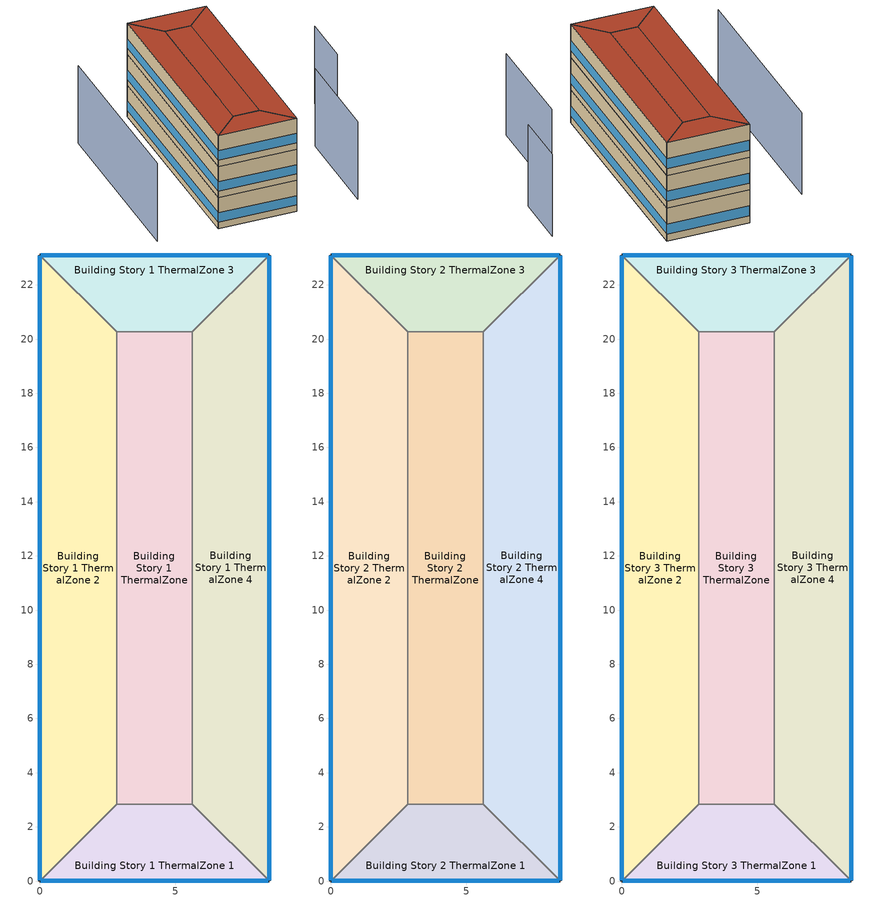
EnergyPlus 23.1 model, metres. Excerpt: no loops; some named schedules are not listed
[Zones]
Building Story 1 ThermalZone
 floor ground (Typical Insulated Carpeted 8in Slab Floor): 5.63,2.83 2.83,2.83 2.83,20.27 5.63,20.27 z0
 wall adiabatic (Typical Interior Wall): 2.83,2.83 5.63,2.83 5.63,20.27 2.83,20.27 2.83,2.83 z0:3.6
 ceiling adiabatic (Typical Interior Floor): 5.63,20.27 2.83,20.27 2.83,2.83 5.63,2.83 z3.6
Building Story 1 ThermalZone 1
 floor ground (Typical Insulated Carpeted 8in Slab Floor): 8.46,0 0,0 2.83,2.83 5.63,2.83 z0
 wall outside (Typical Insulated Steel Framed Exterior Wall R-20.41): 0,0 8.46,0 z0:3.6
 wall adiabatic (Typical Interior Wall): 8.46,0 5.63,2.83 2.83,2.83 0,0 z0:3.6
 window (U 0.48 SHGC 0.40 Dbl Ref-D Clr 6mm/13mm): 0.03,0 8.43,0 z0.76:1.85
 ceiling adiabatic (Typical Interior Ceiling): 5.63,2.83 2.83,2.83 0,0 8.46,0 z3.6
Building Story 1 ThermalZone 2
 floor ground (Typical Insulated Carpeted 8in Slab Floor): 0,0 0,23.1 2.83,20.27 2.83,2.83 z0
 wall outside (Typical Insulated Steel Framed Exterior Wall R-20.41): 0,23.1 0,0 z0:3.6
 wall adiabatic (Typical Interior Wall): 0,0 2.83,2.83 2.83,20.27 0,23.1 z0:3.6
 window (U 0.48 SHGC 0.40 Dbl Ref-D Clr 6mm/13mm): 0,23.08 0,0.03 z0.76:1.84
 ceiling adiabatic (Typical Interior Ceiling): 2.83,2.83 2.83,20.27 0,23.1 0,0 z3.6
Building Story 1 ThermalZone 3
 floor ground (Typical Insulated Carpeted 8in Slab Floor): 0,23.1 8.46,23.1 5.63,20.27 2.83,20.27 z0
 wall outside (Typical Insulated Steel Framed Exterior Wall R-20.41): 8.46,23.1 0,23.1 z0:3.6
 wall adiabatic (Typical Interior Wall): 0,23.1 2.83,20.27 5.63,20.27 8.46,23.1 z0:3.6
 window (U 0.48 SHGC 0.40 Dbl Ref-D Clr 6mm/13mm): 8.43,23.1 0.03,23.1 z0.76:1.85
 ceiling adiabatic (Typical Interior Ceiling): 2.83,20.27 5.63,20.27 8.46,23.1 0,23.1 z3.6
Building Story 1 ThermalZone 4
 floor ground (Typical Insulated Carpeted 8in Slab Floor): 8.46,23.1 8.46,0 5.63,2.83 5.63,20.27 z0
 wall outside (Typical Insulated Steel Framed Exterior Wall R-20.41): 8.46,0 8.46,23.1 z0:3.6
 wall adiabatic (Typical Interior Wall): 8.46,23.1 5.63,20.27 5.63,2.83 8.46,0 z0:3.6
 window (U 0.48 SHGC 0.40 Dbl Ref-D Clr 6mm/13mm): 8.46,0.03 8.46,23.08 z0.76:1.84
 ceiling adiabatic (Typical Interior Ceiling): 5.63,20.27 5.63,2.83 8.46,0 8.46,23.1 z3.6
Building Story 2 ThermalZone
 floor adiabatic (Typical Interior Floor): 5.63,2.83 2.83,2.83 2.83,20.27 5.63,20.27 z3.6
 wall adiabatic (Typical Interior Wall): 2.83,2.83 5.63,2.83 5.63,20.27 2.83,20.27 2.83,2.83 z3.6:7.2
 ceiling adiabatic (Typical Interior Ceiling): 5.63,20.27 2.83,20.27 2.83,2.83 5.63,2.83 z7.2
Building Story 2 ThermalZone 1
 floor adiabatic (Typical Interior Ceiling): 8.46,0 0,0 2.83,2.83 5.63,2.83 z3.6
 wall outside (Typical Insulated Steel Framed Exterior Wall R-20.41): 0,0 8.46,0 z3.6:7.2
 wall adiabatic (Typical Interior Wall): 8.46,0 5.63,2.83 2.83,2.83 0,0 z3.6:7.2
 window (U 0.48 SHGC 0.40 Dbl Ref-D Clr 6mm/13mm): 0.03,0 8.43,0 z4.36:5.45
 ceiling adiabatic (Typical Interior Ceiling): 5.63,2.83 2.83,2.83 0,0 8.46,0 z7.2
Building Story 2 ThermalZone 2
 floor adiabatic (Typical Interior Ceiling): 0,0 0,23.1 2.83,20.27 2.83,2.83 z3.6
 wall outside (Typical Insulated Steel Framed Exterior Wall R-20.41): 0,23.1 0,0 z3.6:7.2
 wall adiabatic (Typical Interior Wall): 0,0 2.83,2.83 2.83,20.27 0,23.1 z3.6:7.2
 window (U 0.48 SHGC 0.40 Dbl Ref-D Clr 6mm/13mm): 0,23.08 0,0.03 z4.36:5.44
 ceiling adiabatic (Typical Interior Ceiling): 2.83,2.83 2.83,20.27 0,23.1 0,0 z7.2
Building Story 2 ThermalZone 3
 floor adiabatic (Typical Interior Ceiling): 0,23.1 8.46,23.1 5.63,20.27 2.83,20.27 z3.6
 wall outside (Typical Insulated Steel Framed Exterior Wall R-20.41): 8.46,23.1 0,23.1 z3.6:7.2
 wall adiabatic (Typical Interior Wall): 0,23.1 2.83,20.27 5.63,20.27 8.46,23.1 z3.6:7.2
 window (U 0.48 SHGC 0.40 Dbl Ref-D Clr 6mm/13mm): 8.43,23.1 0.03,23.1 z4.36:5.45
 ceiling adiabatic (Typical Interior Ceiling): 2.83,20.27 5.63,20.27 8.46,23.1 0,23.1 z7.2
Building Story 2 ThermalZone 4
 floor adiabatic (Typical Interior Ceiling): 8.46,23.1 8.46,0 5.63,2.83 5.63,20.27 z3.6
 wall outside (Typical Insulated Steel Framed Exterior Wall R-20.41): 8.46,0 8.46,23.1 z3.6:7.2
 wall adiabatic (Typical Interior Wall): 8.46,23.1 5.63,20.27 5.63,2.83 8.46,0 z3.6:7.2
 window (U 0.48 SHGC 0.40 Dbl Ref-D Clr 6mm/13mm): 8.46,0.03 8.46,23.08 z4.36:5.44
 ceiling adiabatic (Typical Interior Ceiling): 5.63,20.27 5.63,2.83 8.46,0 8.46,23.1 z7.2
Building Story 3 ThermalZone
 floor adiabatic (Typical Interior Ceiling): 5.63,2.83 2.83,2.83 2.83,20.27 5.63,20.27 z7.2
 wall adiabatic (Typical Interior Wall): 2.83,2.83 5.63,2.83 5.63,20.27 2.83,20.27 2.83,2.83 z7.2:10.8
 roof outside (Typical IEAD Roof R-31.25): 5.63,20.27 2.83,20.27 2.83,2.83 5.63,2.83 z10.8
Building Story 3 ThermalZone 1
 floor adiabatic (Typical Interior Ceiling): 8.46,0 0,0 2.83,2.83 5.63,2.83 z7.2
 wall outside (Typical Insulated Steel Framed Exterior Wall R-20.41): 0,0 8.46,0 z7.2:10.8
 wall adiabatic (Typical Interior Wall): 8.46,0 5.63,2.83 2.83,2.83 0,0 z7.2:10.8
 window (U 0.48 SHGC 0.40 Dbl Ref-D Clr 6mm/13mm): 0.03,0 8.43,0 z7.96:9.05
 roof outside (Typical IEAD Roof R-31.25): 5.63,2.83 2.83,2.83 0,0 8.46,0 z10.8
Building Story 3 ThermalZone 2
 floor adiabatic (Typical Interior Ceiling): 0,0 0,23.1 2.83,20.27 2.83,2.83 z7.2
 wall outside (Typical Insulated Steel Framed Exterior Wall R-20.41): 0,23.1 0,0 z7.2:10.8
 wall adiabatic (Typical Interior Wall): 0,0 2.83,2.83 2.83,20.27 0,23.1 z7.2:10.8
 window (U 0.48 SHGC 0.40 Dbl Ref-D Clr 6mm/13mm): 0,23.08 0,0.03 z7.96:9.04
 roof outside (Typical IEAD Roof R-31.25): 2.83,2.83 2.83,20.27 0,23.1 0,0 z10.8
Building Story 3 ThermalZone 3
 floor adiabatic (Typical Interior Ceiling): 0,23.1 8.46,23.1 5.63,20.27 2.83,20.27 z7.2
 wall outside (Typical Insulated Steel Framed Exterior Wall R-20.41): 8.46,23.1 0,23.1 z7.2:10.8
 wall adiabatic (Typical Interior Wall): 0,23.1 2.83,20.27 5.63,20.27 8.46,23.1 z7.2:10.8
 window (U 0.48 SHGC 0.40 Dbl Ref-D Clr 6mm/13mm): 8.43,23.1 0.03,23.1 z7.96:9.05
 roof outside (Typical IEAD Roof R-31.25): 2.83,20.27 5.63,20.27 8.46,23.1 0,23.1 z10.8
Building Story 3 ThermalZone 4
 floor adiabatic (Typical Interior Ceiling): 8.46,23.1 8.46,0 5.63,2.83 5.63,20.27 z7.2
 wall outside (Typical Insulated Steel Framed Exterior Wall R-20.41): 8.46,0 8.46,23.1 z7.2:10.8
 wall adiabatic (Typical Interior Wall): 8.46,23.1 5.63,20.27 5.63,2.83 8.46,0 z7.2:10.8
 window (U 0.48 SHGC 0.40 Dbl Ref-D Clr 6mm/13mm): 8.46,0.03 8.46,23.08 z7.96:9.04
 roof outside (Typical IEAD Roof R-31.25): 5.63,20.27 5.63,2.83 8.46,0 8.46,23.1 z10.8
shading: -6.45,0.22 -6.45,20.32 / 18,18.1 18,12.33 / 14.9,10.66 14.9,-0.22 z0:9
[Building]
bld_18: Terrain=City
[Site:Location]
Laramie General Brees Field_WY_USA: Latitude {deg}=41.3151; Longitude {deg}=-105.579; Time Zone {hr}=-7; Elevation {m}=2215
[Site:GroundTemperature:FCfactorMethod]
8.6, 2.8, -4.1, -8.8, -2.2, 0.3, 6.7, 10.1, 16.5, 20.6, 19.2, 14.7
[Site:WaterMainsTemperature]
Calculation Method=Correlation; Annual Average Outdoor Air Temperature {C}=8.96667; Maximum Difference In Monthly Average Outdoor Air Temperatures {deltaC}=26.2
[SizingPeriod:DesignDay] Day of Month=21; Dry-Bulb Temperature Range Modifier Type=DefaultMultipliers; Humidity Condition Type=Wetbulb; Barometric Pressure {Pa}=98769; Rain Indicator=No; Snow Indicator=No; Daylight Saving Time Indicator=No; Begin Environment Reset Mode=FullResetAtBeginEnvironment
Name | Month | Day Type | Maximum Dry-Bulb Temperature {C} | Daily Dry-Bulb Temperature Range {deltaC} | Wetbulb or DewPoint at Maximum Dry-Bulb {C} | Wind Speed {m/s} | Wind Direction {deg} | Solar Model Indicator | ASHRAE Clear Sky Optical Depth for Beam Irradiance (taub) | ASHRAE Clear Sky Optical Depth for Diffuse Irradiance (taud) | Sky Clearness
Buffalo Niagara Intl Ap Ann Clg .4% Condns DB=>MWB 1 | 7 | SummerDesignDay | 30.3 | 9.3 | 21.8 | 5.7 | 240 | ASHRAETau | 0.462 | 2.001
Buffalo Niagara Intl Ap Ann Clg .4% Condns WB=>MDB 1 | 7 | SummerDesignDay | 27.8 | 9.3 | 23.8 | 5.7 | 240 | ASHRAETau | 0.462 | 2.001
Buffalo Niagara Intl Ap Ann Htg 99.6% Condns DB 1 | 1 | WinterDesignDay | -16.3 | 0 | -16.3 | 5.1 | 270 | ASHRAEClearSky |  |  | 0
[Material] Thermal Absorptance=0.9; Solar Absorptance=0.7
Name | Roughness | Thickness {m} | Conductivity {W/m-K} | Density {kg/m3} | Specific Heat {J/kg-K} | Visible Absorptance
100mm Normalweight concrete floor | MediumRough | 0.1016 | 2.31045 | 2322 | 832.557 | 0.7
25mm Stucco | Smooth | 0.0254 | 0.72 | 1856 | 840 | 0.7
5/8 in. Gypsum Board | MediumSmooth | 0.0159 | 0.16 | 800 | 1090 | 0.7
8 in. Normalweight Concrete Floor | MediumRough | 0.2032 | 2.31 | 2322 | 832 | 0.7
G01 13mm gypsum board | Smooth | 0.0127 | 0.160031 | 800.001 | 1090.73 | 0.5
Metal Roof Surface | Smooth | 0.0008 | 45.28 | 7824 | 500 | 0.7
Roof Membrane | VeryRough | 0.0095 | 0.16 | 1121.29 | 1460 | 0.7
Std Wood 6inch 1; Std Wood 6inch 2 | MediumSmooth | 0.15 | 0.12 | 540 | 1210 | 0.7
[Material:NoMass] Roughness=Smooth; Thermal Absorptance=0.9; Solar Absorptance=0.7
Name | Thermal Resistance {m2-K/W} | Visible Absorptance
CP02 CARPET PAD; Typical Carpet Pad | 0.21648 | 0.8
Typical Insulation R-18.23 | 3.21036 | 0.7
Typical Insulation R-30.13 | 5.30668 | 0.7
[WindowMaterial:Gas]
AIR 13MM: Gas Type=Air; Thickness {m}=0.0127
[WindowMaterial:Glazing] Optical Data Type=SpectralAverage; Thickness {m}=0.006; Infrared Transmittance at Normal Incidence=0; Front Side Infrared Hemispherical Emissivity=0.84; Conductivity {W/m-K}=0.9; Dirt Correction Factor for Solar and Visible Transmittance=1; Solar Diffusing=No
Name | Solar Transmittance at Normal Incidence | Front Side Solar Reflectance at Normal Incidence | Back Side Solar Reflectance at Normal Incidence | Visible Transmittance at Normal Incidence | Front Side Visible Reflectance at Normal Incidence | Back Side Visible Reflectance at Normal Incidence | Back Side Infrared Hemispherical Emissivity
CLEAR 6MM | 0.775 | 0.071 | 0.071 | 0.881 | 0.08 | 0.08 | 0.84
REF D CLEAR 6MM | 0.429 | 0.308 | 0.379 | 0.334 | 0.453 | 0.505 | 0.82
[Construction]
InteriorFurnishings 1: Std Wood 6inch 1
InteriorFurnishings 2: Std Wood 6inch 2
Typical IEAD Roof R-31.25: Roof Membrane, Typical Insulation R-30.13, Metal Roof Surface
Typical Insulated Carpeted 8in Slab Floor: 8 in. Normalweight Concrete Floor, Typical Carpet Pad
Typical Insulated Steel Framed Exterior Wall R-20.41: 25mm Stucco, 5/8 in. Gypsum Board, Typical Insulation R-18.23, 5/8 in. Gypsum Board
Typical Interior Ceiling: CP02 CARPET PAD, 100mm Normalweight concrete floor
Typical Interior Floor: 100mm Normalweight concrete floor, CP02 CARPET PAD
Typical Interior Wall: G01 13mm gypsum board, G01 13mm gypsum board
U 0.48 SHGC 0.40 Dbl Ref-D Clr 6mm/13mm: REF D CLEAR 6MM, AIR 13MM, CLEAR 6MM
[Zone] Part of Total Floor Area=Yes
Name | Multiplier
Building Story 1 ThermalZone; Building Story 1 ThermalZone 1; Building Story 1 ThermalZone 2; Building Story 1 ThermalZone 3; Building Story 1 ThermalZone 4; Building Story 3 ThermalZone; Building Story 3 ThermalZone 1; Building Story 3 ThermalZone 2; Building Story 3 ThermalZone 3; Building Story 3 ThermalZone 4 | 1
Building Story 2 ThermalZone; Building Story 2 ThermalZone 1; Building Story 2 ThermalZone 2; Building Story 2 ThermalZone 3; Building Story 2 ThermalZone 4 | 28
[Space]
Name | Zone | Space Type
Building Story 1 Space | Building Story 1 ThermalZone | Story Ground Blended Space Type
Building Story 1 Space 1 | Building Story 1 ThermalZone 1 | Story Ground Blended Space Type
Building Story 1 Space 2 | Building Story 1 ThermalZone 2 | Story Ground Blended Space Type
Building Story 1 Space 3 | Building Story 1 ThermalZone 3 | Story Ground Blended Space Type
Building Story 1 Space 4 | Building Story 1 ThermalZone 4 | Story Ground Blended Space Type
Building Story 2 Space | Building Story 2 ThermalZone | Story Mid Blended Space Type
Building Story 2 Space 1 | Building Story 2 ThermalZone 1 | Story Mid Blended Space Type
Building Story 2 Space 2 | Building Story 2 ThermalZone 2 | Story Mid Blended Space Type
Building Story 2 Space 3 | Building Story 2 ThermalZone 3 | Story Mid Blended Space Type
Building Story 2 Space 4 | Building Story 2 ThermalZone 4 | Story Mid Blended Space Type
Building Story 3 Space | Building Story 3 ThermalZone | Story Top Blended Space Type
Building Story 3 Space 1 | Building Story 3 ThermalZone 1 | Story Top Blended Space Type
Building Story 3 Space 2 | Building Story 3 ThermalZone 2 | Story Top Blended Space Type
Building Story 3 Space 3 | Building Story 3 ThermalZone 3 | Story Top Blended Space Type
Building Story 3 Space 4 | Building Story 3 ThermalZone 4 | Story Top Blended Space Type
[SpaceList]
Story Ground Blended Space Type: Building Story 1 Space 3, Building Story 1 Space, Building Story 1 Space 1, Building Story 1 Space 2, Building Story 1 Space 4
Story Mid Blended Space Type: Building Story 2 Space, Building Story 2 Space 1, Building Story 2 Space 2, Building Story 2 Space 3, Building Story 2 Space 4
Story Top Blended Space Type: Building Story 3 Space 4, Building Story 3 Space, Building Story 3 Space 1, Building Story 3 Space 2, Building Story 3 Space 3
[InternalMass]
Name | Construction | Zone or ZoneList | Space or SpaceList | Surface Area {m2}
Building Story 1 Space 3 SecondarySchool Auditorium  - Story Ground Mass | InteriorFurnishings 1 | Building Story 1 ThermalZone 3 | Building Story 1 Space 3 | 2.88854
Building Story 1 Space SecondarySchool Auditorium  - Story Ground Mass | InteriorFurnishings 1 | Building Story 1 ThermalZone | Building Story 1 Space | 8.86253
Building Story 1 Space 1 SecondarySchool Auditorium  - Story Ground Mass | InteriorFurnishings 1 | Building Story 1 ThermalZone 1 | Building Story 1 Space 1 | 2.88856
Building Story 1 Space 2 SecondarySchool Auditorium  - Story Ground Mass | InteriorFurnishings 1 | Building Story 1 ThermalZone 2 | Building Story 1 Space 2 | 10.4034
Building Story 1 Space 4 SecondarySchool Auditorium  - Story Ground Mass | InteriorFurnishings 1 | Building Story 1 ThermalZone 4 | Building Story 1 Space 4 | 10.4034
Building Story 1 Space 3 SecondarySchool Cafeteria  - Story Ground Mass | InteriorFurnishings 1 | Building Story 1 ThermalZone 3 | Building Story 1 Space 3 | 1.82826
Building Story 1 Space SecondarySchool Cafeteria  - Story Ground Mass | InteriorFurnishings 1 | Building Story 1 ThermalZone | Building Story 1 Space | 5.60942
Building Story 1 Space 1 SecondarySchool Cafeteria  - Story Ground Mass | InteriorFurnishings 1 | Building Story 1 ThermalZone 1 | Building Story 1 Space 1 | 1.82827
Building Story 1 Space 2 SecondarySchool Cafeteria  - Story Ground Mass | InteriorFurnishings 1 | Building Story 1 ThermalZone 2 | Building Story 1 Space 2 | 6.5847
Building Story 1 Space 4 SecondarySchool Cafeteria  - Story Ground Mass | InteriorFurnishings 1 | Building Story 1 ThermalZone 4 | Building Story 1 Space 4 | 6.5847
Building Story 1 Space 3 SecondarySchool Classroom A  - Story Ground Mass; Building Story 1 Space 3 SecondarySchool Classroom C  - Story Ground Mass | InteriorFurnishings 1 | Building Story 1 ThermalZone 3 | Building Story 1 Space 3 | 1.24464
Building Story 1 Space SecondarySchool Classroom A  - Story Ground Mass; Building Story 1 Space SecondarySchool Classroom C  - Story Ground Mass | InteriorFurnishings 1 | Building Story 1 ThermalZone | Building Story 1 Space | 3.81876
Building Story 1 Space 1 SecondarySchool Classroom A  - Story Ground Mass; Building Story 1 Space 1 SecondarySchool Classroom C  - Story Ground Mass | InteriorFurnishings 1 | Building Story 1 ThermalZone 1 | Building Story 1 Space 1 | 1.24464
Building Story 1 Space 2 SecondarySchool Classroom A  - Story Ground Mass; Building Story 1 Space 2 SecondarySchool Classroom C  - Story Ground Mass | InteriorFurnishings 1 | Building Story 1 ThermalZone 2 | Building Story 1 Space 2 | 4.48271
Building Story 1 Space 4 SecondarySchool Classroom A  - Story Ground Mass; Building Story 1 Space 4 SecondarySchool Classroom C  - Story Ground Mass | InteriorFurnishings 1 | Building Story 1 ThermalZone 4 | Building Story 1 Space 4 | 4.48271
Building Story 1 Space 3 SecondarySchool ComputerRoom  - Story Ground Mass | InteriorFurnishings 1 | Building Story 1 ThermalZone 3 | Building Story 1 Space 3 | 2.79111
Building Story 1 Space SecondarySchool ComputerRoom  - Story Ground Mass | InteriorFurnishings 1 | Building Story 1 ThermalZone | Building Story 1 Space | 8.56359
Building Story 1 Space 1 SecondarySchool ComputerRoom  - Story Ground Mass | InteriorFurnishings 1 | Building Story 1 ThermalZone 1 | Building Story 1 Space 1 | 2.79112
Building Story 1 Space 2 SecondarySchool ComputerRoom  - Story Ground Mass | InteriorFurnishings 1 | Building Story 1 ThermalZone 2 | Building Story 1 Space 2 | 10.0525
Building Story 1 Space 4 SecondarySchool ComputerRoom  - Story Ground Mass | InteriorFurnishings 1 | Building Story 1 ThermalZone 4 | Building Story 1 Space 4 | 10.0525
Building Story 1 Space 3 SecondarySchool Corridor B  - Story Ground Mass | InteriorFurnishings 1 | Building Story 1 ThermalZone 3 | Building Story 1 Space 3 | 1.75502
Building Story 1 Space SecondarySchool Corridor B  - Story Ground Mass | InteriorFurnishings 1 | Building Story 1 ThermalZone | Building Story 1 Space | 5.38469
Building Story 1 Space 1 SecondarySchool Corridor B  - Story Ground Mass | InteriorFurnishings 1 | Building Story 1 ThermalZone 1 | Building Story 1 Space 1 | 1.75503
Building Story 1 Space 2 SecondarySchool Corridor B  - Story Ground Mass | InteriorFurnishings 1 | Building Story 1 ThermalZone 2 | Building Story 1 Space 2 | 6.3209
Building Story 1 Space 4 SecondarySchool Corridor B  - Story Ground Mass | InteriorFurnishings 1 | Building Story 1 ThermalZone 4 | Building Story 1 Space 4 | 6.3209
Building Story 1 Space 3 SecondarySchool Gym  - Story Ground Mass | InteriorFurnishings 1 | Building Story 1 ThermalZone 3 | Building Story 1 Space 3 | 9.43362
Building Story 1 Space SecondarySchool Gym  - Story Ground Mass | InteriorFurnishings 1 | Building Story 1 ThermalZone | Building Story 1 Space | 28.9439
Building Story 1 Space 1 SecondarySchool Gym  - Story Ground Mass | InteriorFurnishings 1 | Building Story 1 ThermalZone 1 | Building Story 1 Space 1 | 9.43365
Building Story 1 Space 2 SecondarySchool Gym  - Story Ground Mass | InteriorFurnishings 1 | Building Story 1 ThermalZone 2 | Building Story 1 Space 2 | 33.9762
Building Story 1 Space 4 SecondarySchool Gym  - Story Ground Mass | InteriorFurnishings 1 | Building Story 1 ThermalZone 4 | Building Story 1 Space 4 | 33.9762
Building Story 1 Space 3 SecondarySchool Kitchen  - Story Ground Mass | InteriorFurnishings 1 | Building Story 1 ThermalZone 3 | Building Story 1 Space 3 | 0.630436
Building Story 1 Space SecondarySchool Kitchen  - Story Ground Mass | InteriorFurnishings 1 | Building Story 1 ThermalZone | Building Story 1 Space | 1.93428
Building Story 1 Space 1 SecondarySchool Kitchen  - Story Ground Mass | InteriorFurnishings 1 | Building Story 1 ThermalZone 1 | Building Story 1 Space 1 | 0.630439
Building Story 1 Space 2 SecondarySchool Kitchen  - Story Ground Mass | InteriorFurnishings 1 | Building Story 1 ThermalZone 2 | Building Story 1 Space 2 | 2.27059
Building Story 1 Space 4 SecondarySchool Kitchen  - Story Ground Mass | InteriorFurnishings 1 | Building Story 1 ThermalZone 4 | Building Story 1 Space 4 | 2.27059
Building Story 1 Space 3 SecondarySchool Library  - Story Ground Mass | InteriorFurnishings 1 | Building Story 1 ThermalZone 3 | Building Story 1 Space 3 | 2.4587
Building Story 1 Space SecondarySchool Library  - Story Ground Mass | InteriorFurnishings 1 | Building Story 1 ThermalZone | Building Story 1 Space | 7.5437
Building Story 1 Space 1 SecondarySchool Library  - Story Ground Mass | InteriorFurnishings 1 | Building Story 1 ThermalZone 1 | Building Story 1 Space 1 | 2.45871
Building Story 1 Space 2 SecondarySchool Library  - Story Ground Mass | InteriorFurnishings 1 | Building Story 1 ThermalZone 2 | Building Story 1 Space 2 | 8.85528
Building Story 1 Space 4 SecondarySchool Library  - Story Ground Mass | InteriorFurnishings 1 | Building Story 1 ThermalZone 4 | Building Story 1 Space 4 | 8.85528
Building Story 1 Space 3 SecondarySchool Lobby  - Story Ground Mass; Building Story 1 Space 3 SecondarySchool Restroom  - Story Ground Mass | InteriorFurnishings 1 | Building Story 1 ThermalZone 3 | Building Story 1 Space 3 | 1.22648
Building Story 1 Space SecondarySchool Lobby  - Story Ground Mass; Building Story 1 Space SecondarySchool Restroom  - Story Ground Mass | InteriorFurnishings 1 | Building Story 1 ThermalZone | Building Story 1 Space | 3.76306
Building Story 1 Space 1 SecondarySchool Lobby  - Story Ground Mass; Building Story 1 Space 1 SecondarySchool Restroom  - Story Ground Mass | InteriorFurnishings 1 | Building Story 1 ThermalZone 1 | Building Story 1 Space 1 | 1.22649
Building Story 1 Space 2 SecondarySchool Lobby  - Story Ground Mass; Building Story 1 Space 2 SecondarySchool Restroom  - Story Ground Mass | InteriorFurnishings 1 | Building Story 1 ThermalZone 2 | Building Story 1 Space 2 | 4.41732
Building Story 1 Space 4 SecondarySchool Lobby  - Story Ground Mass; Building Story 1 Space 4 SecondarySchool Restroom  - Story Ground Mass | InteriorFurnishings 1 | Building Story 1 ThermalZone 4 | Building Story 1 Space 4 | 4.41732
Building Story 1 Space 3 SecondarySchool Mechanical  - Story Ground Mass | InteriorFurnishings 1 | Building Story 1 ThermalZone 3 | Building Story 1 Space 3 | 2.0002
Building Story 1 Space SecondarySchool Mechanical  - Story Ground Mass | InteriorFurnishings 1 | Building Story 1 ThermalZone | Building Story 1 Space | 6.13695
Building Story 1 Space 1 SecondarySchool Mechanical  - Story Ground Mass | InteriorFurnishings 1 | Building Story 1 ThermalZone 1 | Building Story 1 Space 1 | 2.00021
Building Story 1 Space 2 SecondarySchool Mechanical  - Story Ground Mass | InteriorFurnishings 1 | Building Story 1 ThermalZone 2 | Building Story 1 Space 2 | 7.20395
Building Story 1 Space 4 SecondarySchool Mechanical  - Story Ground Mass | InteriorFurnishings 1 | Building Story 1 ThermalZone 4 | Building Story 1 Space 4 | 7.20395
Building Story 1 Space 3 SecondarySchool Office  - Story Ground Mass | InteriorFurnishings 1 | Building Story 1 ThermalZone 3 | Building Story 1 Space 3 | 3.11206
Building Story 1 Space SecondarySchool Office  - Story Ground Mass | InteriorFurnishings 1 | Building Story 1 ThermalZone | Building Story 1 Space | 9.54832
Building Story 1 Space 1 SecondarySchool Office  - Story Ground Mass | InteriorFurnishings 1 | Building Story 1 ThermalZone 1 | Building Story 1 Space 1 | 3.11207
Building Story 1 Space 2 SecondarySchool Office  - Story Ground Mass | InteriorFurnishings 1 | Building Story 1 ThermalZone 2 | Building Story 1 Space 2 | 11.2084
Building Story 1 Space 4 SecondarySchool Office  - Story Ground Mass | InteriorFurnishings 1 | Building Story 1 ThermalZone 4 | Building Story 1 Space 4 | 11.2084
Building Story 1 Space Mass | InteriorFurnishings 2 | Building Story 1 ThermalZone | Building Story 1 Space | 97.691
Building Story 1 Space 1 Mass | InteriorFurnishings 2 | Building Story 1 ThermalZone 1 | Building Story 1 Space 1 | 31.8403
Building Story 1 Space 2 Mass | InteriorFurnishings 2 | Building Story 1 ThermalZone 2 | Building Story 1 Space 2 | 114.676
Building Story 1 Space 3 Mass | InteriorFurnishings 2 | Building Story 1 ThermalZone 3 | Building Story 1 Space 3 | 31.8402
Building Story 1 Space 4 Mass | InteriorFurnishings 2 | Building Story 1 ThermalZone 4 | Building Story 1 Space 4 | 114.676
Building Story 2 Space Office WholeBuilding - Md Office  - Story Mid Mass | InteriorFurnishings 1 | Building Story 2 ThermalZone | Building Story 2 Space | 19.5382
Building Story 2 Space 1 Office WholeBuilding - Md Office  - Story Mid Mass | InteriorFurnishings 1 | Building Story 2 ThermalZone 1 | Building Story 2 Space 1 | 6.36807
Building Story 2 Space 2 Office WholeBuilding - Md Office  - Story Mid Mass | InteriorFurnishings 1 | Building Story 2 ThermalZone 2 | Building Story 2 Space 2 | 22.9352
Building Story 2 Space 3 Office WholeBuilding - Md Office  - Story Mid Mass | InteriorFurnishings 1 | Building Story 2 ThermalZone 3 | Building Story 2 Space 3 | 6.36804
Building Story 2 Space 4 Office WholeBuilding - Md Office  - Story Mid Mass | InteriorFurnishings 1 | Building Story 2 ThermalZone 4 | Building Story 2 Space 4 | 22.9352
Building Story 2 Space SecondarySchool Classroom A  - Story Mid Mass; Building Story 2 Space SecondarySchool Classroom C  - Story Mid Mass | InteriorFurnishings 1 | Building Story 2 ThermalZone | Building Story 2 Space | 22.9183
Building Story 2 Space 1 SecondarySchool Classroom A  - Story Mid Mass; Building Story 2 Space 1 SecondarySchool Classroom C  - Story Mid Mass | InteriorFurnishings 1 | Building Story 2 ThermalZone 1 | Building Story 2 Space 1 | 7.46974
Building Story 2 Space 2 SecondarySchool Classroom A  - Story Mid Mass; Building Story 2 Space 2 SecondarySchool Classroom C  - Story Mid Mass | InteriorFurnishings 1 | Building Story 2 ThermalZone 2 | Building Story 2 Space 2 | 26.903
Building Story 2 Space 3 SecondarySchool Classroom A  - Story Mid Mass; Building Story 2 Space 3 SecondarySchool Classroom C  - Story Mid Mass | InteriorFurnishings 1 | Building Story 2 ThermalZone 3 | Building Story 2 Space 3 | 7.46971
Building Story 2 Space 4 SecondarySchool Classroom A  - Story Mid Mass; Building Story 2 Space 4 SecondarySchool Classroom C  - Story Mid Mass | InteriorFurnishings 1 | Building Story 2 ThermalZone 4 | Building Story 2 Space 4 | 26.903
Building Story 2 Space SecondarySchool Corridor B  - Story Mid Mass | InteriorFurnishings 1 | Building Story 2 ThermalZone | Building Story 2 Space | 32.3162
Building Story 2 Space 1 SecondarySchool Corridor B  - Story Mid Mass | InteriorFurnishings 1 | Building Story 2 ThermalZone 1 | Building Story 2 Space 1 | 10.5328
Building Story 2 Space 2 SecondarySchool Corridor B  - Story Mid Mass | InteriorFurnishings 1 | Building Story 2 ThermalZone 2 | Building Story 2 Space 2 | 37.9349
Building Story 2 Space 3 SecondarySchool Corridor B  - Story Mid Mass | InteriorFurnishings 1 | Building Story 2 ThermalZone 3 | Building Story 2 Space 3 | 10.5328
Building Story 2 Space 4 SecondarySchool Corridor B  - Story Mid Mass | InteriorFurnishings 1 | Building Story 2 ThermalZone 4 | Building Story 2 Space 4 | 37.9349
Building Story 2 Space Mass | InteriorFurnishings 2 | Building Story 2 ThermalZone | Building Story 2 Space | 97.691
Building Story 2 Space 1 Mass | InteriorFurnishings 2 | Building Story 2 ThermalZone 1 | Building Story 2 Space 1 | 31.8403
Building Story 2 Space 2 Mass | InteriorFurnishings 2 | Building Story 2 ThermalZone 2 | Building Story 2 Space 2 | 114.676
Building Story 2 Space 3 Mass | InteriorFurnishings 2 | Building Story 2 ThermalZone 3 | Building Story 2 Space 3 | 31.8402
Building Story 2 Space 4 Mass | InteriorFurnishings 2 | Building Story 2 ThermalZone 4 | Building Story 2 Space 4 | 114.676
Building Story 3 Space 4 Office WholeBuilding - Md Office  - Story Top Mass | InteriorFurnishings 1 | Building Story 3 ThermalZone 4 | Building Story 3 Space 4 | 114.676
Building Story 3 Space Office WholeBuilding - Md Office  - Story Top Mass | InteriorFurnishings 1 | Building Story 3 ThermalZone | Building Story 3 Space | 97.691
Building Story 3 Space 1 Office WholeBuilding - Md Office  - Story Top Mass | InteriorFurnishings 1 | Building Story 3 ThermalZone 1 | Building Story 3 Space 1 | 31.8403
Building Story 3 Space 2 Office WholeBuilding - Md Office  - Story Top Mass | InteriorFurnishings 1 | Building Story 3 ThermalZone 2 | Building Story 3 Space 2 | 114.676
Building Story 3 Space 3 Office WholeBuilding - Md Office  - Story Top Mass | InteriorFurnishings 1 | Building Story 3 ThermalZone 3 | Building Story 3 Space 3 | 31.8402
Building Story 3 Space Mass | InteriorFurnishings 2 | Building Story 3 ThermalZone | Building Story 3 Space | 97.691
Building Story 3 Space 1 Mass | InteriorFurnishings 2 | Building Story 3 ThermalZone 1 | Building Story 3 Space 1 | 31.8403
Building Story 3 Space 2 Mass | InteriorFurnishings 2 | Building Story 3 ThermalZone 2 | Building Story 3 Space 2 | 114.676
Building Story 3 Space 3 Mass | InteriorFurnishings 2 | Building Story 3 ThermalZone 3 | Building Story 3 Space 3 | 31.8402
Building Story 3 Space 4 Mass | InteriorFurnishings 2 | Building Story 3 ThermalZone 4 | Building Story 3 Space 4 | 114.676
[Lights] Design Level Calculation Method=Watts/Area; Return Air Fraction=0; Fraction Visible=0.2; Fraction Replaceable=1
Name | Zone or ZoneList or Space or SpaceList | Schedule | Watts per Zone Floor Area {W/m2} | Fraction Radiant
SecondarySchool Auditorium Lights 1 | Story Ground Blended Space Type | SchoolSecondary BLDG_LIGHT_SCH_2013 | 0.615196 | 0.37
SecondarySchool Cafeteria Lights 1 | Story Ground Blended Space Type | SchoolSecondary BLDG_LIGHT_SCH_2013 | 0.401741 | 0.37
SecondarySchool Classroom Lights 1 | Story Ground Blended Space Type | SchoolSecondary BLDG_LIGHT_CLASSROOM_SCH_2013 | 1.04349 | 0.37
SecondarySchool ComputerRoom Lights 1 | Story Ground Blended Space Type | SchoolSecondary BLDG_LIGHT_CLASSROOM_SCH_2013 | 1.17002 | 0.37
SecondarySchool Corridor Lights 1 | Story Ground Blended Space Type | SchoolSecondary BLDG_LIGHT_CORRIDOR_SCH_2013 | 0.39158 | 0.37
SecondarySchool Gym Lights 1 | Story Ground Blended Space Type | SchoolSecondary BLDG_LIGHT_GYM_SCH_2013 | 2.29617 | 0.37
SecondarySchool Kitchen Lights 1 | Story Ground Blended Space Type | SchoolSecondary BLDG_LIGHT_SCH_2013 | 0.257882 | 0.37
SecondarySchool Library Lights 1 | Story Ground Blended Space Type | SchoolSecondary BLDG_LIGHT_LIBRARY_SCH_2013 | 0.989115 | 0.37
SecondarySchool Lobby Lights 1 | Story Ground Blended Space Type | SchoolSecondary BLDG_LIGHT_LOBBYFLR1_SCH_2013 | 0.373163 | 0.37
SecondarySchool Mechanical Lights 1 | Story Ground Blended Space Type | SchoolSecondary BLDG_LIGHT_MECHANICAL_SCH_2013 | 0.283999 | 0.37
SecondarySchool Office Lights 1 | Story Ground Blended Space Type | SchoolSecondary BLDG_LIGHT_OFFICE_SCH_2013 | 1.16779 | 0.37
SecondarySchool Restroom Lights 1 | Story Ground Blended Space Type | SchoolSecondary BLDG_LIGHT_BATH_SCH_2013 | 0.406333 | 0.37
Office WholeBuilding - Md Office Lights 1 | Story Mid Blended Space Type | OfficeMedium BLDG_LIGHT_SCH_2013 | 1.76528 | 0.7
SecondarySchool Classroom Lights 2 | Story Mid Blended Space Type | SchoolSecondary BLDG_LIGHT_CLASSROOM_SCH_2013 | 6.26252 | 0.37
SecondarySchool Corridor Lights 2 | Story Mid Blended Space Type | SchoolSecondary BLDG_LIGHT_CORRIDOR_SCH_2013 | 2.35007 | 0.37
Office WholeBuilding - Md Office Lights 2 | Story Top Blended Space Type | OfficeMedium BLDG_LIGHT_SCH_2013 | 8.82641 | 0.7
[People] Number of People Calculation Method=People/Area; Fraction Radiant=0.3; Enable ASHRAE 55 Comfort Warnings=Yes; Mean Radiant Temperature Calculation Type=ZoneAveraged; Work Efficiency Schedule=Work Efficiency Schedule; Clothing Insulation Schedule=Clothing Schedule; Air Velocity Schedule=Air Velocity Schedule; Thermal Comfort Model 1 Type=Fanger
Name | Zone or ZoneList or Space or SpaceList | Number of People Schedule | People per Floor Area {person/m2} | Activity Level Schedule
SecondarySchool Auditorium People 1 | Story Ground Blended Space Type | SchoolSecondary BLDG_OCC_SCH_Auditorium | 0.146475 | SchoolSecondary ACTIVITY_SCH
SecondarySchool Cafeteria People 1 | Story Ground Blended Space Type | SchoolSecondary BLDG_OCC_SCH_Cafeteria | 0.0618064 | SchoolSecondary ACTIVITY_SCH
SecondarySchool Classroom People 1 | Story Ground Blended Space Type | SchoolSecondary BLDG_OCC_SCH | 0.0294534 | SchoolSecondary ACTIVITY_SCH
SecondarySchool ComputerRoom People 1 | Story Ground Blended Space Type | SchoolSecondary BLDG_OCC_SCH_Extend | 0.0330248 | SchoolSecondary ACTIVITY_SCH
SecondarySchool Gym People 1 | Story Ground Blended Space Type | SchoolSecondary BLDG_OCC_SCH_Gym | 0.0956739 | SchoolSecondary ACTIVITY_SCH
SecondarySchool Kitchen People 1 | Story Ground Blended Space Type | SchoolSecondary BLDG_OCC_SCH | 0.0032459 | SchoolSecondary ACTIVITY_SCH
SecondarySchool Library People 1 | Story Ground Blended Space Type | SchoolSecondary BLDG_OCC_SCH | 0.00831189 | SchoolSecondary ACTIVITY_SCH
SecondarySchool Office People 1 | Story Ground Blended Space Type | SchoolSecondary BLDG_OCC_SCH_Offices | 0.00526032 | SchoolSecondary ACTIVITY_SCH
Office WholeBuilding - Md Office People 1 | Story Mid Blended Space Type | OfficeMedium BLDG_OCC_SCH | 0.0107639 | OfficeMedium ACTIVITY_SCH
SecondarySchool Classroom People 2 | Story Mid Blended Space Type | SchoolSecondary BLDG_OCC_SCH | 0.176765 | SchoolSecondary ACTIVITY_SCH
Office WholeBuilding - Md Office People 2 | Story Top Blended Space Type | OfficeMedium BLDG_OCC_SCH | 0.0538196 | OfficeMedium ACTIVITY_SCH
[ElectricEquipment] Design Level Calculation Method=Watts/Area
Name | Zone or ZoneList or Space or SpaceList | Schedule | Watts per Zone Floor Area {W/m2} | Fraction Radiant | Fraction Latent | Fraction Lost
2 Elevator Fans | Story Ground Blended Space Type | Elevator Schedule 3 | 0.333232 | 0.5
2 Elevator Lift Motors | Story Ground Blended Space Type | Elevator Schedule 1 | 172.819 | 0 | 0 | 1
2 Elevator Lights | Story Ground Blended Space Type | Elevator Schedule 2 | 0.348205 | 0.5
SecondarySchool Auditorium Elec Equip 1 | Story Ground Blended Space Type | SchoolSecondary BLDG_EQUIP_SCH_2013 | 0.449191 | 0.5 | 0 | 0
SecondarySchool Cafeteria Elec Equip 1 | Story Ground Blended Space Type | SchoolSecondary KITCHEN_ELEC_EQUIP_SCH | 4.41916 | 0.5 | 0 | 0
SecondarySchool Classroom Elec Equip 1 | Story Ground Blended Space Type | SchoolSecondary BLDG_EQUIP_SCH_2013 | 0.781778 | 0.5 | 0 | 0
SecondarySchool ComputerRoom Elec Equip 1 | Story Ground Blended Space Type | SchoolSecondary BLDG_EQUIP_SCH_2013 | 1.75314 | 0.5 | 0 | 0
SecondarySchool Corridor Elec Equip 1 | Story Ground Blended Space Type | SchoolSecondary BLDG_EQUIP_SCH_2013 | 0.219522 | 0.5 | 0 | 0
SecondarySchool Gym Elec Equip 1 | Story Ground Blended Space Type | SchoolSecondary BLDG_EQUIP_SCH_2013 | 1.467 | 0.5 | 0 | 0
SecondarySchool Kitchen Elec Equip 1 | Story Ground Blended Space Type | SchoolSecondary KITCHEN_ELEC_EQUIP_SCH | 4.40104 | 0.3 | 0.25 | 0.2
SecondarySchool Library Elec Equip 1 | Story Ground Blended Space Type | SchoolSecondary BLDG_EQUIP_SCH_2013 | 0.773006 | 0.5 | 0 | 0
SecondarySchool Lobby Elec Equip 1; SecondarySchool Restroom Elec Equip 1 | Story Ground Blended Space Type | SchoolSecondary BLDG_EQUIP_SCH_2013 | 0.153412 | 0.5 | 0 | 0
SecondarySchool Mechanical Elec Equip 1 | Story Ground Blended Space Type | SchoolSecondary BLDG_EQUIP_SCH_2013 | 0.25019 | 0.5 | 0 | 0
SecondarySchool Office Elec Equip 1 | Story Ground Blended Space Type | SchoolSecondary BLDG_EQUIP_SCH_2013 | 1.05206 | 0.5 | 0 | 0
Office WholeBuilding - Md Office Elec Equip 1 | Story Mid Blended Space Type | OfficeMedium BLDG_EQUIP_SCH_2013 | 1.61459 | 0.5 | 0 | 0
SecondarySchool Classroom Elec Equip 2 | Story Mid Blended Space Type | SchoolSecondary BLDG_EQUIP_SCH_2013 | 4.69184 | 0.5 | 0 | 0
SecondarySchool Corridor Elec Equip 2 | Story Mid Blended Space Type | SchoolSecondary BLDG_EQUIP_SCH_2013 | 1.31746 | 0.5 | 0 | 0
Office WholeBuilding - Md Office Elec Equip 2 | Story Top Blended Space Type | OfficeMedium BLDG_EQUIP_SCH_2013 | 8.07293 | 0.5 | 0 | 0
[GasEquipment]
SecondarySchool Kitchen Gas Equip 1: Zone or ZoneList or Space or SpaceList=Story Ground Blended Space Type; Schedule=SchoolSecondary KITCHEN_GAS_EQUIP_SCH; Design Level Calculation Method=Watts/Area; Power per Zone Floor Area {W/m2}=33.2354; Fraction Latent=0.1; Fraction Radiant=0.2; Fraction Lost=0.7
[ZoneInfiltration:DesignFlowRate] Schedule=Always On Discrete; Design Flow Rate Calculation Method=Flow/ExteriorArea; Constant Term Coefficient=0; Temperature Term Coefficient=0; Velocity Term Coefficient=0.224; Velocity Squared Term Coefficient=0
Name | Zone or ZoneList or Space or SpaceList | Flow Rate per Exterior Surface Area {m3/s-m2}
SecondarySchool Auditorium  - Story Ground Infiltration | Story Ground Blended Space Type | 3.1003e-05
SecondarySchool Cafeteria  - Story Ground Infiltration | Story Ground Blended Space Type | 1.96229e-05
SecondarySchool Classroom A  - Story Ground Infiltration; SecondarySchool Classroom C  - Story Ground Infiltration | Story Ground Blended Space Type | 5.61827e-05
SecondarySchool ComputerRoom  - Story Ground Infiltration | Story Ground Blended Space Type | 2.99573e-05
SecondarySchool Corridor B  - Story Ground Infiltration | Story Ground Blended Space Type | 4.71038e-05
SecondarySchool Gym  - Story Ground Infiltration | Story Ground Blended Space Type | 0.000215167
SecondarySchool Kitchen  - Story Ground Infiltration | Story Ground Blended Space Type | 6.76653e-06
SecondarySchool Library  - Story Ground Infiltration | Story Ground Blended Space Type | 2.63895e-05
SecondarySchool Lobby  - Story Ground Infiltration; SecondarySchool Restroom  - Story Ground Infiltration | Story Ground Blended Space Type | 1.3164e-05
SecondarySchool Mechanical  - Story Ground Infiltration | Story Ground Blended Space Type | 2.14684e-05
SecondarySchool Office  - Story Ground Infiltration | Story Ground Blended Space Type | 3.34021e-05
Office WholeBuilding - Md Office  - Story Mid Infiltration | Story Mid Blended Space Type | 0.000182263
SecondarySchool Classroom A  - Story Mid Infiltration; SecondarySchool Classroom C  - Story Mid Infiltration | Story Mid Blended Space Type | 0.000170103
SecondarySchool Corridor B  - Story Mid Infiltration | Story Mid Blended Space Type | 4.71038e-05
Office WholeBuilding - Md Office  - Story Top Infiltration | Story Top Blended Space Type | 0.000271817
[Daylighting:Controls] Lighting Control Type=Stepped; Minimum Input Power Fraction for Continuous or ContinuousOff Dimming Control=0.3; Minimum Light Output Fraction for Continuous or ContinuousOff Dimming Control=0.2; Number of Stepped Control Steps=3; Probability Lighting will be Reset When Needed in Manual Stepped Control=1; Glare Calculation Azimuth Angle of View Direction Clockwise from Zone y-Axis {deg}=-0; Maximum Allowable Discomfort Glare Index=22
Name | Zone or Space | Glare Calculation Daylighting Reference Point | Daylighting Reference Point 1 | Fraction of Lights Controlled by Reference Point 1 | Illuminance Setpoint at Reference Point 1 {lux} | Daylighting Reference Point 2 | Fraction of Lights Controlled by Reference Point 2 | Illuminance Setpoint at Reference Point 2 {lux}
Building Story 1 ThermalZone 2 DaylightingControls | Building Story 1 ThermalZone 2 | Building Story 1 Space 2 Daylt Sensor 1 | Building Story 1 Space 2 Daylt Sensor 1 | 0.684 | 538 | Building Story 1 Space 2 Daylt Sensor 2 | 0.315 | 538
Building Story 1 ThermalZone 4 DaylightingControls | Building Story 1 ThermalZone 4 | Building Story 1 Space 4 Daylt Sensor 1 | Building Story 1 Space 4 Daylt Sensor 1 | 0.684 | 538 | Building Story 1 Space 4 Daylt Sensor 2 | 0.315 | 538
Building Story 2 ThermalZone 2 DaylightingControls | Building Story 2 ThermalZone 2 | Building Story 2 Space 2 Daylt Sensor 1 | Building Story 2 Space 2 Daylt Sensor 1 | 0.684 | 215 | Building Story 2 Space 2 Daylt Sensor 2 | 0.315 | 215
Building Story 2 ThermalZone 4 DaylightingControls | Building Story 2 ThermalZone 4 | Building Story 2 Space 4 Daylt Sensor 1 | Building Story 2 Space 4 Daylt Sensor 1 | 0.684 | 215 | Building Story 2 Space 4 Daylt Sensor 2 | 0.315 | 215
Building Story 3 ThermalZone 2 DaylightingControls | Building Story 3 ThermalZone 2 | Building Story 3 Space 2 Daylt Sensor 1 | Building Story 3 Space 2 Daylt Sensor 1 | 0.465 | 377 | Building Story 3 Space 2 Daylt Sensor 2 | 0.101 | 377
Building Story 3 ThermalZone 4 DaylightingControls | Building Story 3 ThermalZone 4 | Building Story 3 Space 4 Daylt Sensor 1 | Building Story 3 Space 4 Daylt Sensor 1 | 0.465 | 377 | Building Story 3 Space 4 Daylt Sensor 2 | 0.101 | 377
[Exterior:Lights] Control Option=AstronomicalClock
Name | Schedule | Design Level {W}
Building Facades | Schedule Ruleset 1 | 273.858
Main Entries | Schedule Ruleset 2 | 240
Other Doors | Schedule Ruleset 2 | 36.3192
Parking Areas and Drives | Schedule Ruleset 2 | 573.066
[Schedule:Year]
SchoolSecondary BLDG_LIGHT_SCH_2013: SchoolSecondary BLDG_LIGHT_SCH_2013 Week Rule - Jan1-Jan1, 1, 1, 1, 1, SchoolSecondary BLDG_LIGHT_SCH_2013 Week Rule - Jan2-Jun25, 1, 2, 6, 25, SchoolSecondary BLDG_LIGHT_SCH_2013 Week Rule - Jun26-Jul2, 6, 26, 7, 2, SchoolSecondary BLDG_LIGHT_SCH_2013 Week Rule - Jul3-Aug27, 7, 3, 8, 27, SchoolSecondary BLDG_LIGHT_SCH_2013 Week Rule - Aug28-Sep3, 8, 28, 9, 3, SchoolSecondary BLDG_LIGHT_SCH_2013 Week Rule - Sep4-Dec31, 9, 4, 12, 31
SchoolSecondary BLDG_LIGHT_CLASSROOM_SCH_2013: SchoolSecondary BLDG_LIGHT_CLASSROOM_SCH_2013 Week Rule - Jan1-Jan1, 1, 1, 1, 1, SchoolSecondary BLDG_LIGHT_CLASSROOM_SCH_2013 Week Rule - Jan2-Jun25, 1, 2, 6, 25, SchoolSecondary BLDG_LIGHT_CLASSROOM_SCH_2013 Week Rule - Jun26-Jul2, 6, 26, 7, 2, SchoolSecondary BLDG_LIGHT_CLASSROOM_SCH_2013 Week Rule - Jul3-Aug27, 7, 3, 8, 27, SchoolSecondary BLDG_LIGHT_CLASSROOM_SCH_2013 Week Rule - Aug28-Sep3, 8, 28, 9, 3, SchoolSecondary BLDG_LIGHT_CLASSROOM_SCH_2013 Week Rule - Sep4-Dec31, 9, 4, 12, 31
SchoolSecondary BLDG_LIGHT_CORRIDOR_SCH_2013: SchoolSecondary BLDG_LIGHT_CORRIDOR_SCH_2013 Week Rule - Jan1-Jan1, 1, 1, 1, 1, SchoolSecondary BLDG_LIGHT_CORRIDOR_SCH_2013 Week Rule - Jan2-Jun25, 1, 2, 6, 25, SchoolSecondary BLDG_LIGHT_CORRIDOR_SCH_2013 Week Rule - Jun26-Jul2, 6, 26, 7, 2, SchoolSecondary BLDG_LIGHT_CORRIDOR_SCH_2013 Week Rule - Jul3-Aug27, 7, 3, 8, 27, SchoolSecondary BLDG_LIGHT_CORRIDOR_SCH_2013 Week Rule - Aug28-Sep3, 8, 28, 9, 3, SchoolSecondary BLDG_LIGHT_CORRIDOR_SCH_2013 Week Rule - Sep4-Dec31, 9, 4, 12, 31
SchoolSecondary BLDG_LIGHT_GYM_SCH_2013: SchoolSecondary BLDG_LIGHT_GYM_SCH_2013 Week Rule - Jan1-Jan1, 1, 1, 1, 1, SchoolSecondary BLDG_LIGHT_GYM_SCH_2013 Week Rule - Jan2-Jun25, 1, 2, 6, 25, SchoolSecondary BLDG_LIGHT_GYM_SCH_2013 Week Rule - Jun26-Jul2, 6, 26, 7, 2, SchoolSecondary BLDG_LIGHT_GYM_SCH_2013 Week Rule - Jul3-Aug27, 7, 3, 8, 27, SchoolSecondary BLDG_LIGHT_GYM_SCH_2013 Week Rule - Aug28-Sep3, 8, 28, 9, 3, SchoolSecondary BLDG_LIGHT_GYM_SCH_2013 Week Rule - Sep4-Dec31, 9, 4, 12, 31
SchoolSecondary BLDG_LIGHT_LIBRARY_SCH_2013: SchoolSecondary BLDG_LIGHT_LIBRARY_SCH_2013 Week Rule - Jan1-Jan1, 1, 1, 1, 1, SchoolSecondary BLDG_LIGHT_LIBRARY_SCH_2013 Week Rule - Jan2-Jun25, 1, 2, 6, 25, SchoolSecondary BLDG_LIGHT_LIBRARY_SCH_2013 Week Rule - Jun26-Jul2, 6, 26, 7, 2, SchoolSecondary BLDG_LIGHT_LIBRARY_SCH_2013 Week Rule - Jul3-Aug27, 7, 3, 8, 27, SchoolSecondary BLDG_LIGHT_LIBRARY_SCH_2013 Week Rule - Aug28-Sep3, 8, 28, 9, 3, SchoolSecondary BLDG_LIGHT_LIBRARY_SCH_2013 Week Rule - Sep4-Dec31, 9, 4, 12, 31
SchoolSecondary BLDG_LIGHT_LOBBYFLR1_SCH_2013: SchoolSecondary BLDG_LIGHT_LOBBYFLR1_SCH_2013 Week Rule - Jan1-Jan1, 1, 1, 1, 1, SchoolSecondary BLDG_LIGHT_LOBBYFLR1_SCH_2013 Week Rule - Jan2-Jun25, 1, 2, 6, 25, SchoolSecondary BLDG_LIGHT_LOBBYFLR1_SCH_2013 Week Rule - Jun26-Jul2, 6, 26, 7, 2, SchoolSecondary BLDG_LIGHT_LOBBYFLR1_SCH_2013 Week Rule - Jul3-Aug27, 7, 3, 8, 27, SchoolSecondary BLDG_LIGHT_LOBBYFLR1_SCH_2013 Week Rule - Aug28-Sep3, 8, 28, 9, 3, SchoolSecondary BLDG_LIGHT_LOBBYFLR1_SCH_2013 Week Rule - Sep4-Dec31, 9, 4, 12, 31
SchoolSecondary BLDG_LIGHT_MECHANICAL_SCH_2013: SchoolSecondary BLDG_LIGHT_MECHANICAL_SCH_2013 Week Rule - Jan1-Jan1, 1, 1, 1, 1, SchoolSecondary BLDG_LIGHT_MECHANICAL_SCH_2013 Week Rule - Jan2-Jun25, 1, 2, 6, 25, SchoolSecondary BLDG_LIGHT_MECHANICAL_SCH_2013 Week Rule - Jun26-Jul2, 6, 26, 7, 2, SchoolSecondary BLDG_LIGHT_MECHANICAL_SCH_2013 Week Rule - Jul3-Aug27, 7, 3, 8, 27, SchoolSecondary BLDG_LIGHT_MECHANICAL_SCH_2013 Week Rule - Aug28-Sep3, 8, 28, 9, 3, SchoolSecondary BLDG_LIGHT_MECHANICAL_SCH_2013 Week Rule - Sep4-Dec31, 9, 4, 12, 31
SchoolSecondary BLDG_LIGHT_OFFICE_SCH_2013: SchoolSecondary BLDG_LIGHT_OFFICE_SCH_2013 Week Rule - Jan1-Jan1, 1, 1, 1, 1, SchoolSecondary BLDG_LIGHT_OFFICE_SCH_2013 Week Rule - Jan2-Jun25, 1, 2, 6, 25, SchoolSecondary BLDG_LIGHT_OFFICE_SCH_2013 Week Rule - Jun26-Jul2, 6, 26, 7, 2, SchoolSecondary BLDG_LIGHT_OFFICE_SCH_2013 Week Rule - Jul3-Aug27, 7, 3, 8, 27, SchoolSecondary BLDG_LIGHT_OFFICE_SCH_2013 Week Rule - Aug28-Sep3, 8, 28, 9, 3, SchoolSecondary BLDG_LIGHT_OFFICE_SCH_2013 Week Rule - Sep4-Dec31, 9, 4, 12, 31
SchoolSecondary BLDG_LIGHT_BATH_SCH_2013: SchoolSecondary BLDG_LIGHT_BATH_SCH_2013 Week Rule - Jan1-Jan1, 1, 1, 1, 1, SchoolSecondary BLDG_LIGHT_BATH_SCH_2013 Week Rule - Jan2-Jun25, 1, 2, 6, 25, SchoolSecondary BLDG_LIGHT_BATH_SCH_2013 Week Rule - Jun26-Jul2, 6, 26, 7, 2, SchoolSecondary BLDG_LIGHT_BATH_SCH_2013 Week Rule - Jul3-Aug27, 7, 3, 8, 27, SchoolSecondary BLDG_LIGHT_BATH_SCH_2013 Week Rule - Aug28-Sep3, 8, 28, 9, 3, SchoolSecondary BLDG_LIGHT_BATH_SCH_2013 Week Rule - Sep4-Dec31, 9, 4, 12, 31
SchoolSecondary BLDG_OCC_SCH_Auditorium: SchoolSecondary BLDG_OCC_SCH_Auditorium Week Rule - Jan1-Jan1, 1, 1, 1, 1, SchoolSecondary BLDG_OCC_SCH_Auditorium Week Rule - Jan2-Jun25, 1, 2, 6, 25, SchoolSecondary BLDG_OCC_SCH_Auditorium Week Rule - Jun26-Jul2, 6, 26, 7, 2, SchoolSecondary BLDG_OCC_SCH_Auditorium Week Rule - Jul3-Aug27, 7, 3, 8, 27, SchoolSecondary BLDG_OCC_SCH_Auditorium Week Rule - Aug28-Sep3, 8, 28, 9, 3, SchoolSecondary BLDG_OCC_SCH_Auditorium Week Rule - Sep4-Dec31, 9, 4, 12, 31
SchoolSecondary ACTIVITY_SCH: SchoolSecondary ACTIVITY_SCH Week Rule - Jan1-Dec31, 1, 1, 12, 31
Work Efficiency Schedule: Work Efficiency Schedule Week Rule - Jan1-Dec31, 1, 1, 12, 31
Clothing Schedule: Clothing Schedule Week Rule - Jan1-Dec31, 1, 1, 12, 31
Air Velocity Schedule: Air Velocity Schedule Week Rule - Jan1-Dec31, 1, 1, 12, 31
SchoolSecondary BLDG_OCC_SCH_Cafeteria: SchoolSecondary BLDG_OCC_SCH_Cafeteria Week Rule - Jan1-Jan1, 1, 1, 1, 1, SchoolSecondary BLDG_OCC_SCH_Cafeteria Week Rule - Jan2-Jun25, 1, 2, 6, 25, SchoolSecondary BLDG_OCC_SCH_Cafeteria Week Rule - Jun26-Jul2, 6, 26, 7, 2, SchoolSecondary BLDG_OCC_SCH_Cafeteria Week Rule - Jul3-Aug27, 7, 3, 8, 27, SchoolSecondary BLDG_OCC_SCH_Cafeteria Week Rule - Aug28-Sep3, 8, 28, 9, 3, SchoolSecondary BLDG_OCC_SCH_Cafeteria Week Rule - Sep4-Dec31, 9, 4, 12, 31
SchoolSecondary BLDG_OCC_SCH: SchoolSecondary BLDG_OCC_SCH Week Rule - Jan1-Jan1, 1, 1, 1, 1, SchoolSecondary BLDG_OCC_SCH Week Rule - Jan2-Jun11, 1, 2, 6, 11, SchoolSecondary BLDG_OCC_SCH Week Rule - Jun12-Jun18, 6, 12, 6, 18, SchoolSecondary BLDG_OCC_SCH Week Rule - Jun19-Sep10, 6, 19, 9, 10, SchoolSecondary BLDG_OCC_SCH Week Rule - Sep11-Sep17, 9, 11, 9, 17, SchoolSecondary BLDG_OCC_SCH Week Rule - Sep18-Dec31, 9, 18, 12, 31
SchoolSecondary BLDG_OCC_SCH_Extend: SchoolSecondary BLDG_OCC_SCH_Extend Week Rule - Jan1-Jan1, 1, 1, 1, 1, SchoolSecondary BLDG_OCC_SCH_Extend Week Rule - Jan2-Jun25, 1, 2, 6, 25, SchoolSecondary BLDG_OCC_SCH_Extend Week Rule - Jun26-Jul2, 6, 26, 7, 2, SchoolSecondary BLDG_OCC_SCH_Extend Week Rule - Jul3-Aug27, 7, 3, 8, 27, SchoolSecondary BLDG_OCC_SCH_Extend Week Rule - Aug28-Sep3, 8, 28, 9, 3, SchoolSecondary BLDG_OCC_SCH_Extend Week Rule - Sep4-Dec31, 9, 4, 12, 31
SchoolSecondary BLDG_OCC_SCH_Gym: SchoolSecondary BLDG_OCC_SCH_Gym Week Rule - Jan1-Jan1, 1, 1, 1, 1, SchoolSecondary BLDG_OCC_SCH_Gym Week Rule - Jan2-Jun25, 1, 2, 6, 25, SchoolSecondary BLDG_OCC_SCH_Gym Week Rule - Jun26-Jul2, 6, 26, 7, 2, SchoolSecondary BLDG_OCC_SCH_Gym Week Rule - Jul3-Aug27, 7, 3, 8, 27, SchoolSecondary BLDG_OCC_SCH_Gym Week Rule - Aug28-Sep3, 8, 28, 9, 3, SchoolSecondary BLDG_OCC_SCH_Gym Week Rule - Sep4-Dec31, 9, 4, 12, 31
SchoolSecondary BLDG_OCC_SCH_Offices: SchoolSecondary BLDG_OCC_SCH_Offices Week Rule - Jan1-Jan1, 1, 1, 1, 1, SchoolSecondary BLDG_OCC_SCH_Offices Week Rule - Jan2-Jun25, 1, 2, 6, 25, SchoolSecondary BLDG_OCC_SCH_Offices Week Rule - Jun26-Jul2, 6, 26, 7, 2, SchoolSecondary BLDG_OCC_SCH_Offices Week Rule - Jul3-Aug27, 7, 3, 8, 27, SchoolSecondary BLDG_OCC_SCH_Offices Week Rule - Aug28-Sep3, 8, 28, 9, 3, SchoolSecondary BLDG_OCC_SCH_Offices Week Rule - Sep4-Dec31, 9, 4, 12, 31
Elevator Schedule 3: Elevator Schedule 3 Week Rule - Jan1-Jan1, 1, 1, 1, 1, Elevator Schedule 3 Week Rule - Jan2-Jun11, 1, 2, 6, 11, Elevator Schedule 3 Week Rule - Jun12-Jun18, 6, 12, 6, 18, Elevator Schedule 3 Week Rule - Jun19-Jun25, 6, 19, 6, 25, Elevator Schedule 3 Week Rule - Jun26-Jul2, 6, 26, 7, 2, Elevator Schedule 3 Week Rule - Jul3-Aug27, 7, 3, 8, 27, Elevator Schedule 3 Week Rule - Aug28-Sep3, 8, 28, 9, 3, Elevator Schedule 3 Week Rule - Sep4-Sep10, 9, 4, 9, 10, Elevator Schedule 3 Week Rule - Sep11-Sep17, 9, 11, 9, 17, Elevator Schedule 3 Week Rule - Sep18-Dec31, 9, 18, 12, 31
Elevator Schedule 1: Elevator Schedule 1 Week Rule - Jan1-Jan1, 1, 1, 1, 1, Elevator Schedule 1 Week Rule - Jan2-Jun11, 1, 2, 6, 11, Elevator Schedule 1 Week Rule - Jun12-Jun18, 6, 12, 6, 18, Elevator Schedule 1 Week Rule - Jun19-Jun25, 6, 19, 6, 25, Elevator Schedule 1 Week Rule - Jun26-Jul2, 6, 26, 7, 2, Elevator Schedule 1 Week Rule - Jul3-Aug27, 7, 3, 8, 27, Elevator Schedule 1 Week Rule - Aug28-Sep3, 8, 28, 9, 3, Elevator Schedule 1 Week Rule - Sep4-Sep10, 9, 4, 9, 10, Elevator Schedule 1 Week Rule - Sep11-Sep17, 9, 11, 9, 17, Elevator Schedule 1 Week Rule - Sep18-Dec31, 9, 18, 12, 31
Elevator Schedule 2: Elevator Schedule 2 Week Rule - Jan1-Jan1, 1, 1, 1, 1, Elevator Schedule 2 Week Rule - Jan2-Jun11, 1, 2, 6, 11, Elevator Schedule 2 Week Rule - Jun12-Jun18, 6, 12, 6, 18, Elevator Schedule 2 Week Rule - Jun19-Jun25, 6, 19, 6, 25, Elevator Schedule 2 Week Rule - Jun26-Jul2, 6, 26, 7, 2, Elevator Schedule 2 Week Rule - Jul3-Aug27, 7, 3, 8, 27, Elevator Schedule 2 Week Rule - Aug28-Sep3, 8, 28, 9, 3, Elevator Schedule 2 Week Rule - Sep4-Sep10, 9, 4, 9, 10, Elevator Schedule 2 Week Rule - Sep11-Sep17, 9, 11, 9, 17, Elevator Schedule 2 Week Rule - Sep18-Dec31, 9, 18, 12, 31
SchoolSecondary BLDG_EQUIP_SCH_2013: SchoolSecondary BLDG_EQUIP_SCH_2013 Week Rule - Jan1-Jan1, 1, 1, 1, 1, SchoolSecondary BLDG_EQUIP_SCH_2013 Week Rule - Jan2-Jun25, 1, 2, 6, 25, SchoolSecondary BLDG_EQUIP_SCH_2013 Week Rule - Jun26-Jul2, 6, 26, 7, 2, SchoolSecondary BLDG_EQUIP_SCH_2013 Week Rule - Jul3-Aug27, 7, 3, 8, 27, SchoolSecondary BLDG_EQUIP_SCH_2013 Week Rule - Aug28-Sep3, 8, 28, 9, 3, SchoolSecondary BLDG_EQUIP_SCH_2013 Week Rule - Sep4-Dec31, 9, 4, 12, 31
Schedule Ruleset 1: Schedule Ruleset 1 Week Rule - Jan1-Dec31, 1, 1, 12, 31
Schedule Ruleset 2: Schedule Ruleset 2 Week Rule - Jan1-Dec31, 1, 1, 12, 31
